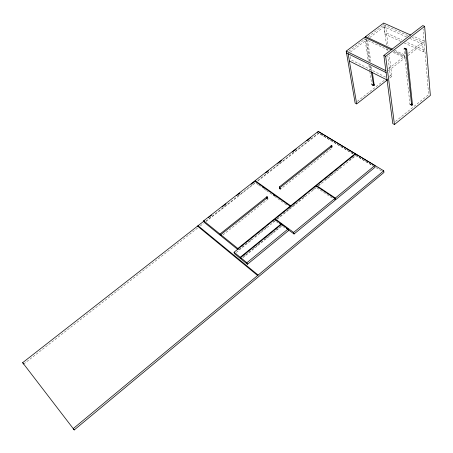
<?xml version="1.0" encoding="UTF-8"?>
<svg xmlns="http://www.w3.org/2000/svg" width="453" height="453" viewBox="0 0 453 453"><rect width="100%" height="100%" fill="white"/><g stroke="black" fill="none" stroke-linecap="round" stroke-linejoin="round"><path stroke-width="0.34" stroke-dasharray="2.27 1.7" d="M404.869 48.261L404.37 48.092L403.985 48.941L409.948 104.36L410.56 104.315M279.795 188.561L280.079 189.127L280.752 188.969L332.253 148.006L332.394 147.525M223.018 234.886L267.836 199.241L268.017 198.72M372.508 84.434L371.828 84.802L369.92 72.237M243.504 256.585L245.135 255.254M245.679 254.812L252.757 249.048M253.301 248.601L255.481 246.828M256.024 246.387L257.655 245.056M258.199 244.609L260.379 242.836M260.922 242.395L265.277 238.844M265.82 238.403L268 236.63M268.544 236.183L272.899 232.638M273.442 232.191L275.622 230.418M276.166 229.977L280.52 226.426M242.831 257.808L282.032 225.854L284.716 227.836M395.492 121.398L428.64 94.603L423.096 29.1M238.974 249.586L249.416 241.138M249.965 240.69L251.613 239.354M254.914 236.687L256.562 235.35M258.759 233.572L267.559 226.455M273.051 222.004L274.705 220.673M276.902 218.89L282.949 213.997M283.499 213.556L287.893 209.994M288.442 209.552L290.096 208.216M291.658 206.947L292.763 206.058M293.312 205.611L294.96 204.28M295.509 203.833L302.661 198.046M303.21 197.604L304.858 196.268M312.559 190.039L315.854 187.366M318.057 185.588L321.353 182.916M325.203 179.801L326.302 178.912M326.851 178.465L328.504 177.134M329.054 176.687L331.251 174.909M331.8 174.462L333.453 173.125M335.65 171.347L341.149 166.897M349.399 160.22L354.897 155.77M236.273 252.429L275.271 220.86L277.916 222.808M277.4 219.139L316.443 187.531M318.544 185.826L355.888 155.589L374.512 166.817M357.332 101.342L384.824 79.875M389.218 76.438L390.322 75.583L387.864 56.149M205.922 221.058L237.463 196.404M238.012 195.973L255.169 182.565M257.848 180.47L318.504 133.063L353.023 153.867M23.737 364.014L198.057 227.717M200.288 225.973L203.629 223.363M205.855 221.619L255.424 182.865M257.649 181.121L318.918 133.222L353.261 153.918M404.121 42.91L423.312 51.648L424.897 50.408L405.695 41.699M389.699 78.086L391.902 76.364L389.212 54.83M388.64 68.545L404.75 56.042L393.946 50.974M408.34 53.25L424.104 41.013L413.198 36.172M388.323 70.849L404.954 57.922L392.264 51.953M408.057 55.509L424.263 42.91L412.015 37.446M400.922 41.455L384.931 34.173L386.494 32.995L401.856 39.96M348.765 51.285L364.982 39.117L389.093 50.459M368.096 36.778L383.912 24.915L408.249 35.77M350.395 52.089L366.63 39.892L369.886 61.987M369.744 37.548L385.577 25.657L388.091 45.798M406.556 36.936L384.002 26.835L384.931 34.173M409.772 38.38L422.66 44.156L423.312 51.648M404.546 47.995L406.352 48.828M404.37 48.092L406.177 48.924M404.206 48.256L406.013 49.094M404.076 48.482L405.882 49.315M403.997 48.72L405.803 49.553M394.812 50.306L405.622 55.362M393.765 51.585L405.186 56.948M390.322 75.583L391.902 76.364M385.588 77.112L351.013 59.807L350.345 55.844M372.241 84.785L373.816 85.6M371.771 84.66L373.657 85.685M409.948 104.36L411.953 105.453M371.828 84.802L373.51 85.691M409.999 104.507L411.805 105.464M355.667 155.368L373.142 165.9M376.154 167.712L381.579 170.979M317.026 187.921L332.887 198.488M256.313 183.38L258.029 184.597M258.601 185.005L260.888 186.63M264.32 189.071L266.041 190.288M266.613 190.696L274.048 195.979M274.62 196.387L280.345 200.453M280.917 200.86L284.348 203.301M284.92 203.708L287.208 205.334M267.502 197.508L267.983 199.077M280.09 187.508L280.549 189.088M279.852 187.565L280.311 189.144M279.62 187.548L280.079 189.127M279.427 187.468L279.886 189.048M279.308 187.332L279.767 188.912M365.939 39.168L369.314 61.942M369.824 65.396L370.537 70.226M364.71 37.276L368.278 61.2M368.895 65.34L369.818 71.546M367.587 39.938L370.82 62.044M371.528 66.88L372.134 71.025M370.497 66.132L371.211 70.968M383.68 23.063L386.46 45.04M386.896 48.511L387.338 51.982M405.316 52.469L405.463 53.873M405.837 57.384L405.99 58.788M406.437 62.995L406.584 64.4M407.558 73.522L407.706 74.926M409.274 89.66L409.427 91.064"/><path stroke-width="0.68" d="M371.313 71.659L373.657 85.685L374.155 84.841L372.338 72.406M412.468 104.773L406.675 49.094L406.352 48.828L405.792 49.773L411.652 105.243L412.111 105.356L412.468 104.773L411.33 104.184M279.484 186.823L279.427 187.468L280.299 187.389L331.913 146.387L332.055 145.906L331.075 145.872L279.484 186.823L279.784 187.876M383.742 170.792L73.199 428.651L74.252 429.937L383.985 172.434L383.742 170.792L318.561 131.619L317.445 132.491M286.296 228.261L294.065 233.997L335.237 200.05L334.88 198.442L316.052 185.928L275.265 218.907L275.747 220.475M334.524 198.89L335.696 199.671L375.112 167.18L374.846 165.532L355.588 153.958L316.511 185.554L316.766 186.625M294.065 233.997L293.612 232.429L334.88 198.442M335.696 199.671L335.345 198.063L374.846 165.532M247.451 264.263L246.891 262.734L288.012 229.048L281.562 224.286L240.622 257.615L241.194 259.144L247.451 264.263L288.47 230.617L288.012 229.048M240.209 257.276L281.137 223.975L274.79 219.292L234.048 252.236L234.626 253.765L240.781 258.805L240.209 257.276L234.048 252.236M238.233 249.524L237.853 248.499L290.197 206.189L254.671 181.002L203.64 220.832L204.263 222.355L220.577 235.577L219.982 234.048L203.64 220.832M290.962 206.868L290.667 205.815L355.152 153.692L318.148 131.449L255.124 180.645L255.458 181.687M394.461 124.513L430.35 95.453L424.637 26.365L422.796 25.578L383.867 55.442L392.779 123.595L394.461 124.513L385.673 56.302L383.867 55.442M237.355 249.167L221.358 236.206L220.764 234.677L267.355 197.672L267.412 197.01L266.545 197.089L219.982 234.048M74.252 429.937L22.65 362.672L204.32 220.826M208.221 217.78L211.568 215.164M222.151 206.896L226.053 203.85M236.642 195.583L239.988 192.972M251.132 184.269L254.473 181.659M265.622 172.955L268.408 170.781M277.882 163.386L281.777 160.339M292.366 152.072L296.268 149.026M306.857 140.758L310.758 137.712M391.403 49.785L364.71 37.276L346.217 51.132L355.135 103.058L356.687 103.901L387.496 79.807M385.673 56.302L424.637 26.365M365.747 37.859L365.565 36.631L383.68 23.063L410.628 35.028M365.565 36.631L392.27 49.117M346.217 51.132L385.86 70.702M346.528 52.961L386.109 72.571M349.393 61.036L387.077 79.983M373.108 84.298L374.155 84.841M411.341 103.992L412.479 104.575M373.102 84.49L374.15 85.034M373.034 84.705L374.082 85.243M372.915 84.904L373.968 85.441M316.511 185.554L335.345 198.063M255.124 180.645L290.667 205.815M262.491 187.083L264.207 188.301M273.369 194.801L275.084 196.019M275.265 218.907L293.612 232.429M279.637 223.34L282.412 225.39M220.764 234.677L237.853 248.499M240.622 257.615L246.891 262.734M198.023 225.713L258.125 275.073M197.542 226.092L257.621 275.498M22.656 362.683L23.737 364.014M266.755 196.97L267.077 198.018M266.545 197.089L267.032 198.657M267.225 196.93L267.547 197.972M266.993 196.913L267.315 197.961M281.137 223.975L281.449 225.016M290.197 206.189L290.492 207.242M331.505 145.702L331.732 146.783M331.273 145.758L331.5 146.84M331.075 145.872L331.415 147.491M331.732 145.713L331.958 146.789M355.152 153.692L355.35 154.779M348.159 53.771L356.687 103.901"/></g></svg>
